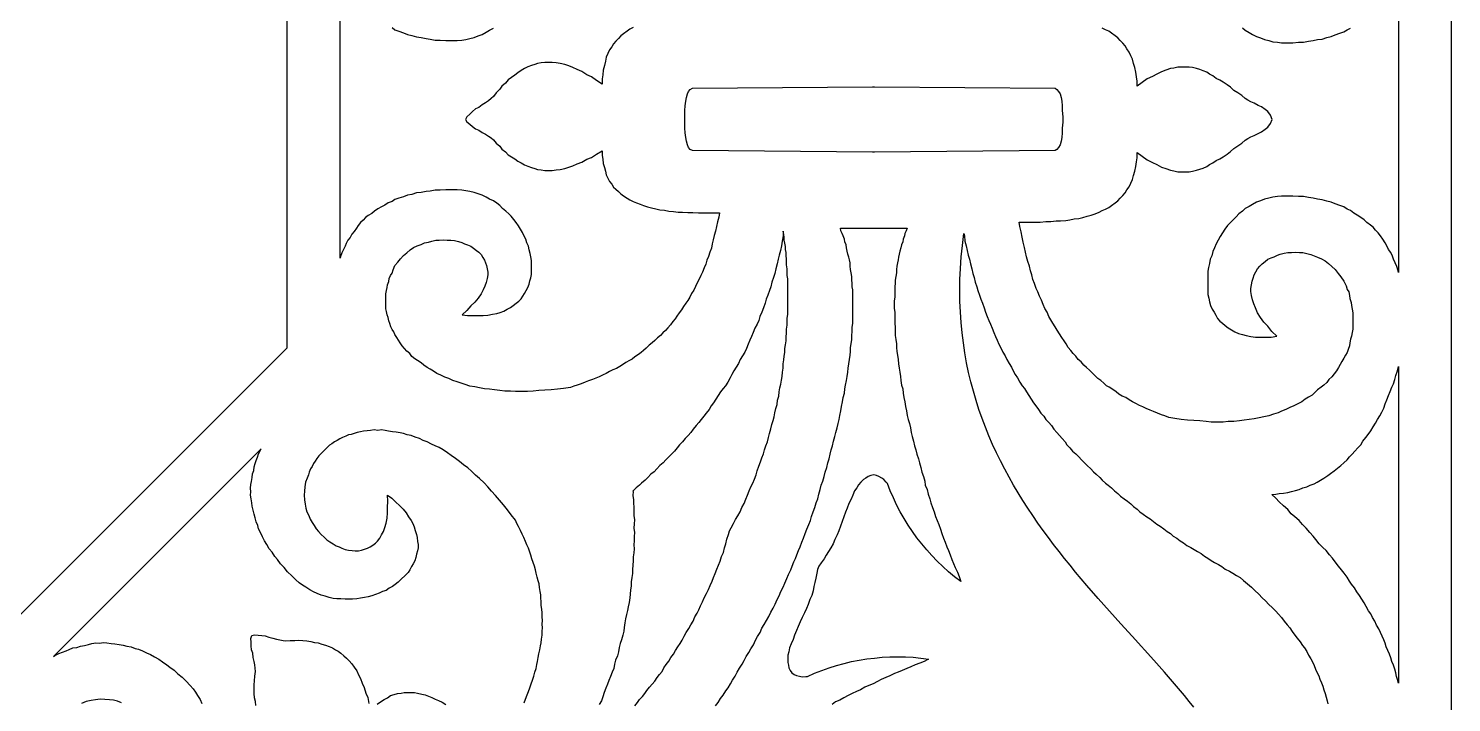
# Model space of a CAD drawing. Extents: x -535 to 535, y -535 to 535.
# Drawn here: x 305.6 to 440, y -170.2 to -106.5 of the extents above; entities that cross this region are included whole.
import ezdxf

# ---------------------------------------------------------------- set-up
doc = ezdxf.new("R2010")
doc.units = 0
doc.layers.add('LAYER_1', color=18, linetype='CONTINUOUS')
doc.layers.add('LAYER_2', color=150, linetype='CONTINUOUS')

msp = doc.modelspace()

# ---------------------------------------------------------------- linework, layer by layer
at = {"layer": 'LAYER_1'}
for points in [[(362.7, -106.45), (362.38, -106.6), (362.11, -106.79), (361.79, -107.04), (361.53, -107.23), (361.31, -107.48), (361.04, -107.72), (360.83, -107.97), (360.67, -108.26), (360.46, -108.56), (360.3, -108.9), (360.14, -109.24), (360.08, -109.63), (359.98, -110.02), (359.87, -110.46), (359.81, -110.9), (359.76, -111.3), (359.76, -111.79), (359.23, -111.44), (358.75, -111.1), (358.32, -110.9), (357.84, -110.61), (357.41, -110.42), (356.98, -110.22), (356.61, -110.07), (356.23, -109.93), (355.8, -109.83), (355.43, -109.78), (355.05, -109.73), (354.68, -109.73), (354.36, -109.73), (353.99, -109.78), (353.66, -109.83), (353.4, -109.93), (353.08, -110.02), (352.75, -110.17), (352.43, -110.32), (352.11, -110.51), (351.79, -110.71), (351.52, -110.95), (351.2, -111.15), (350.88, -111.39), (350.62, -111.69), (350.29, -111.98), (350.08, -112.27), (349.76, -112.62), (349.49, -112.96), (349.28, -113.16), (349.01, -113.35), (348.74, -113.55), (348.42, -113.74), (348.1, -113.99), (347.78, -114.13), (347.51, -114.38), (347.25, -114.62), (346.98, -114.87), (346.86, -115.12), (346.98, -115.34), (347.25, -115.56), (347.51, -115.78), (347.78, -116), (348.1, -116.13), (348.42, -116.35), (348.74, -116.52), (349.01, -116.7), (349.28, -116.87), (349.49, -117.05), (349.76, -117.35), (350.08, -117.66), (350.29, -117.92), (350.62, -118.18), (350.88, -118.45), (351.2, -118.66), (351.52, -118.84), (351.79, -119.06), (352.11, -119.23), (352.43, -119.41), (352.75, -119.54), (353.08, -119.67), (353.4, -119.76), (353.66, -119.84), (353.99, -119.89), (354.36, -119.93), (354.68, -119.93), (355.05, -119.93), (355.43, -119.89), (355.8, -119.84), (356.23, -119.76), (356.61, -119.63), (356.98, -119.5), (357.41, -119.32), (357.84, -119.15), (358.32, -118.88), (358.75, -118.71), (359.23, -118.4), (359.76, -118.1), (359.76, -118.53), (359.81, -118.88), (359.87, -119.28), (359.98, -119.67), (360.08, -120.02), (360.14, -120.37), (360.3, -120.68), (360.46, -120.98), (360.67, -121.24), (360.83, -121.51), (361.04, -121.72), (361.31, -121.94), (361.53, -122.16), (361.79, -122.34), (362.11, -122.55), (362.38, -122.73), (362.7, -122.86), (363.02, -122.99), (363.34, -123.12), (363.67, -123.25), (364.04, -123.38), (364.41, -123.47), (364.84, -123.56), (365.22, -123.65), (365.64, -123.69), (366.07, -123.78), (366.5, -123.82), (366.93, -123.87), (367.36, -123.87), (367.84, -123.91), (368.32, -123.91), (368.85, -123.95), (369.33, -123.95), (369.87, -123.95), (370.3, -123.95), (370.83, -123.95), (370.78, -124.35), (370.67, -124.78), (370.56, -125.22), (370.46, -125.66), (370.35, -126.09), (370.24, -126.49), (370.14, -126.88), (370.08, -127.27), (369.92, -127.67), (369.82, -128.06), (369.66, -128.41), (369.55, -128.8), (369.39, -129.15), (369.23, -129.55), (369.07, -129.85), (368.91, -130.2), (368.75, -130.55), (368.59, -130.9), (368.43, -131.25), (368.21, -131.56), (368.05, -131.91), (367.84, -132.21), (367.68, -132.47), (367.46, -132.78), (367.25, -133.09), (367.04, -133.39), (366.82, -133.7), (366.66, -133.96), (366.45, -134.22), (366.23, -134.53), (365.97, -134.79), (365.75, -135.05), (365.48, -135.27), (365.27, -135.53), (365, -135.75), (364.74, -136.01), (364.47, -136.23), (364.2, -136.45), (363.93, -136.71), (363.67, -136.93), (363.45, -137.15), (363.18, -137.33), (362.86, -137.54), (362.6, -137.76), (362.33, -137.89), (362.01, -138.07), (361.69, -138.29), (361.42, -138.46), (361.1, -138.64), (360.78, -138.77), (360.46, -138.94), (360.14, -139.12), (359.87, -139.25), (359.49, -139.42), (359.17, -139.55), (358.85, -139.69), (358.48, -139.82), (358.16, -139.95), (357.78, -140.08), (357.41, -140.21), (357.09, -140.3), (356.77, -140.43), (356.12, -140.52), (355.54, -140.6), (354.95, -140.65), (354.36, -140.69), (353.77, -140.73), (353.24, -140.78), (352.7, -140.82), (352.17, -140.82), (351.58, -140.82), (351.1, -140.78), (350.56, -140.78), (350.08, -140.73), (349.6, -140.65), (349.12, -140.6), (348.64, -140.56), (348.16, -140.47), (347.73, -140.39), (347.25, -140.3), (346.82, -140.17), (346.44, -140.04), (346.07, -139.9), (345.64, -139.77), (345.27, -139.6), (344.89, -139.47), (344.52, -139.29), (344.14, -139.12), (343.82, -138.9), (343.5, -138.72), (343.23, -138.55), (342.91, -138.33), (342.65, -138.11), (342.33, -137.89), (342.06, -137.72), (341.79, -137.5), (341.58, -137.24), (341.31, -137.02), (341.1, -136.76), (340.88, -136.5), (340.67, -136.23), (340.51, -135.97), (340.35, -135.71), (340.19, -135.45), (340.08, -135.18), (339.92, -134.97), (339.81, -134.7), (339.7, -134.4), (339.6, -134.14), (339.54, -133.83), (339.44, -133.57), (339.38, -133.26), (339.33, -133), (339.33, -131.6), (339.38, -131.29), (339.44, -130.99), (339.49, -130.73), (339.6, -130.42), (339.65, -130.16), (339.76, -129.85), (339.92, -129.63), (340.03, -129.33), (340.19, -128.93), (340.45, -128.59), (340.72, -128.28), (340.99, -127.97), (341.31, -127.71), (341.63, -127.45), (341.95, -127.23), (342.27, -127.06), (342.65, -126.92), (342.97, -126.79), (343.34, -126.71), (343.66, -126.62), (344.04, -126.53), (344.36, -126.53), (344.73, -126.49), (345.11, -126.53), (345.48, -126.53), (345.8, -126.57), (346.18, -126.66), (346.5, -126.75), (346.76, -126.88), (347.03, -126.97), (347.35, -127.1), (347.62, -127.27), (347.89, -127.49), (348.1, -127.67), (348.32, -127.89), (348.48, -128.15), (348.64, -128.41), (348.74, -128.67), (348.85, -128.93), (348.9, -129.24), (348.96, -129.55), (348.96, -129.81), (348.9, -130.16), (348.8, -130.51), (348.69, -130.86), (348.53, -131.21), (348.32, -131.6), (348.05, -131.99), (347.73, -132.39), (347.35, -132.74), (346.98, -133.17), (346.55, -133.57), (347.03, -133.65), (347.57, -133.65), (348.05, -133.65), (348.53, -133.65), (348.96, -133.61), (349.39, -133.52), (349.81, -133.44), (350.13, -133.35), (350.46, -133.22), (350.78, -133.04), (351.1, -132.87), (351.36, -132.69), (351.63, -132.47), (351.9, -132.3), (352.11, -132.08), (352.27, -131.82), (352.43, -131.56), (352.59, -131.29), (352.75, -130.99), (352.86, -130.68), (352.92, -130.38), (353.02, -130.07), (353.08, -129.77), (353.08, -128.45), (353.02, -128.1), (352.97, -127.8), (352.86, -127.45), (352.81, -127.1), (352.65, -126.79), (352.54, -126.44), (352.38, -126.14), (352.22, -125.79), (352.06, -125.48), (351.85, -125.18), (351.63, -124.87), (351.42, -124.56), (351.15, -124.26), (350.94, -124.04), (350.67, -123.78), (350.35, -123.52), (350.08, -123.25), (349.81, -123.03), (349.49, -122.82), (349.12, -122.64), (348.8, -122.47), (348.42, -122.29), (348.05, -122.16), (347.67, -122.03), (347.25, -121.94), (346.87, -121.86), (346.5, -121.81), (346.07, -121.77), (345.53, -121.77), (345, -121.77), (344.47, -121.81), (343.98, -121.81), (343.5, -121.9), (343.13, -121.94), (342.65, -122.03), (342.22, -122.07), (341.79, -122.2), (341.36, -122.29), (340.99, -122.42), (340.56, -122.55), (340.19, -122.69), (339.92, -122.86), (339.54, -122.99), (339.22, -123.21), (338.9, -123.38), (338.58, -123.56), (338.26, -123.78), (337.99, -124), (337.67, -124.21), (337.41, -124.39), (337.19, -124.65), (336.92, -124.87), (336.71, -125.13), (336.55, -125.39), (336.34, -125.7), (336.12, -125.96), (335.96, -126.27), (335.75, -126.53), (335.59, -126.84), (335.48, -127.1), (335.32, -127.41), (335.16, -127.71), (335.05, -128.06), (335, -128.21), (335, -115.12), (335, -100.46)], [(435, -100.66), (435, -115.12), (435, -129.58), (434.95, -129.41), (434.84, -129.02), (434.68, -128.68), (434.52, -128.33), (434.41, -128.04), (434.25, -127.7), (434.04, -127.4), (433.88, -127.06), (433.72, -126.77), (433.5, -126.43), (433.29, -126.13), (433.08, -125.84), (432.81, -125.59), (432.59, -125.3), (432.33, -125.1), (432.01, -124.86), (431.74, -124.61), (431.42, -124.37), (431.1, -124.17), (430.78, -123.98), (430.45, -123.73), (430.13, -123.59), (429.81, -123.39), (429.44, -123.24), (429.01, -123.1), (428.64, -122.95), (428.21, -122.85), (427.78, -122.71), (427.35, -122.66), (426.92, -122.56), (426.5, -122.51), (426.02, -122.41), (425.53, -122.41), (425, -122.36), (424.46, -122.36), (423.93, -122.36), (423.56, -122.41), (423.13, -122.46), (422.75, -122.56), (422.33, -122.66), (421.95, -122.8), (421.58, -122.95), (421.2, -123.15), (420.88, -123.34), (420.51, -123.54), (420.24, -123.78), (419.92, -124.03), (419.65, -124.32), (419.38, -124.61), (419.06, -124.91), (418.85, -125.15), (418.58, -125.5), (418.37, -125.84), (418.15, -126.18), (417.94, -126.52), (417.78, -126.87), (417.62, -127.26), (417.46, -127.6), (417.35, -127.99), (417.19, -128.33), (417.14, -128.73), (417.03, -129.12), (416.98, -129.46), (416.98, -131.66), (417.08, -132.01), (417.14, -132.35), (417.24, -132.69), (417.4, -133.03), (417.57, -133.33), (417.73, -133.62), (417.89, -133.91), (418.1, -134.16), (418.37, -134.35), (418.63, -134.6), (418.9, -134.79), (419.22, -134.99), (419.54, -135.19), (419.86, -135.33), (420.24, -135.43), (420.61, -135.53), (421.04, -135.63), (421.47, -135.68), (421.95, -135.68), (422.43, -135.68), (422.97, -135.68), (423.5, -135.58), (423.02, -135.14), (422.65, -134.65), (422.27, -134.26), (421.95, -133.82), (421.68, -133.38), (421.47, -132.93), (421.31, -132.54), (421.2, -132.15), (421.1, -131.76), (421.04, -131.37), (421.04, -131.08), (421.1, -130.73), (421.15, -130.39), (421.26, -130.1), (421.36, -129.8), (421.52, -129.51), (421.68, -129.22), (421.9, -128.97), (422.11, -128.77), (422.38, -128.53), (422.65, -128.33), (422.97, -128.19), (423.23, -128.09), (423.56, -127.94), (423.82, -127.85), (424.2, -127.75), (424.52, -127.7), (424.89, -127.7), (425.27, -127.65), (425.64, -127.7), (425.96, -127.7), (426.34, -127.8), (426.71, -127.89), (427.03, -127.99), (427.35, -128.14), (427.73, -128.29), (428.05, -128.48), (428.37, -128.73), (428.69, -129.02), (429.01, -129.31), (429.28, -129.66), (429.55, -130), (429.81, -130.39), (430.03, -130.83), (430.13, -131.17), (430.29, -131.42), (430.35, -131.76), (430.4, -132.05), (430.51, -132.4), (430.56, -132.69), (430.62, -133.03), (430.67, -133.38), (430.67, -134.94), (430.62, -135.24), (430.56, -135.58), (430.45, -135.87), (430.4, -136.21), (430.35, -136.51), (430.24, -136.85), (430.13, -137.14), (429.97, -137.39), (429.81, -137.68), (429.65, -137.98), (429.49, -138.27), (429.33, -138.56), (429.12, -138.86), (428.9, -139.15), (428.69, -139.44), (428.42, -139.69), (428.21, -139.98), (427.94, -140.23), (427.67, -140.42), (427.35, -140.67), (427.09, -140.91), (426.82, -141.16), (426.5, -141.35), (426.18, -141.55), (425.86, -141.79), (425.48, -141.99), (425.11, -142.18), (424.73, -142.33), (424.36, -142.53), (423.93, -142.67), (423.61, -142.82), (423.18, -142.97), (422.75, -143.11), (422.27, -143.21), (421.84, -143.31), (421.36, -143.41), (420.88, -143.46), (420.4, -143.51), (419.97, -143.6), (419.44, -143.65), (418.9, -143.65), (418.42, -143.7), (417.83, -143.7), (417.3, -143.7), (416.82, -143.65), (416.23, -143.6), (415.64, -143.56), (415.05, -143.51), (414.46, -143.46), (413.87, -143.36), (413.29, -143.26), (412.91, -143.11), (412.59, -143.02), (412.22, -142.87), (411.84, -142.72), (411.52, -142.58), (411.15, -142.43), (410.83, -142.28), (410.51, -142.14), (410.18, -141.94), (409.86, -141.79), (409.54, -141.6), (409.22, -141.4), (408.9, -141.25), (408.58, -141.06), (408.31, -140.86), (407.99, -140.62), (407.67, -140.42), (407.4, -140.28), (407.14, -140.03), (406.87, -139.79), (406.6, -139.59), (406.33, -139.35), (406.07, -139.1), (405.8, -138.81), (405.53, -138.56), (405.26, -138.32), (405, -138.02), (404.73, -137.78), (404.52, -137.49), (404.25, -137.24), (404.03, -136.95), (403.77, -136.65), (403.61, -136.31), (403.39, -136.02), (403.18, -135.72), (402.96, -135.38), (402.75, -135.04), (402.54, -134.7), (402.32, -134.35), (402.16, -134.06), (401.95, -133.72), (401.79, -133.33), (401.57, -132.98), (401.41, -132.59), (401.25, -132.2), (401.09, -131.81), (400.93, -131.42), (400.77, -131.08), (400.61, -130.63), (400.45, -130.24), (400.34, -129.8), (400.24, -129.41), (400.13, -128.97), (399.97, -128.53), (399.86, -128.09), (399.76, -127.65), (399.65, -127.21), (399.54, -126.72), (399.43, -126.23), (399.33, -125.74), (399.22, -125.25), (399.17, -124.81), (399.7, -124.81), (400.18, -124.81), (400.66, -124.81), (401.15, -124.81), (401.68, -124.76), (402.16, -124.76), (402.64, -124.71), (403.07, -124.71), (403.55, -124.66), (403.93, -124.61), (404.35, -124.52), (404.78, -124.47), (405.16, -124.37), (405.58, -124.27), (405.96, -124.17), (406.33, -124.03), (406.71, -123.88), (406.98, -123.73), (407.3, -123.59), (407.62, -123.44), (407.88, -123.24), (408.21, -123), (408.47, -122.8), (408.69, -122.56), (408.95, -122.31), (409.17, -122.07), (409.33, -121.78), (409.54, -121.48), (409.7, -121.14), (409.86, -120.8), (409.97, -120.41), (410.08, -120.01), (410.18, -119.57), (410.24, -119.13), (410.29, -118.74), (410.29, -118.25), (410.77, -118.6), (411.25, -118.94), (411.74, -119.18), (412.16, -119.38), (412.59, -119.62), (413.02, -119.77), (413.45, -119.92), (413.77, -119.97), (414.14, -120.06), (414.52, -120.06), (414.89, -120.06), (415.21, -120.06), (415.53, -120.01), (415.91, -119.92), (416.23, -119.82), (416.55, -119.72), (416.87, -119.57), (417.14, -119.38), (417.46, -119.23), (417.78, -118.99), (418.1, -118.84), (418.42, -118.64), (418.8, -118.4), (419.12, -118.15), (419.44, -117.86), (419.81, -117.62), (420.19, -117.37), (420.51, -117.08), (420.77, -116.93), (421.04, -116.78), (421.36, -116.64), (421.74, -116.44), (422.06, -116.29), (422.38, -116.05), (422.65, -115.85), (422.91, -115.51), (423.07, -115.12), (422.91, -114.73), (422.65, -114.38), (422.38, -114.19), (422.06, -113.94), (421.74, -113.8), (421.36, -113.6), (421.04, -113.45), (420.77, -113.31), (420.51, -113.16), (420.19, -112.87), (419.81, -112.62), (419.44, -112.38), (419.12, -112.08), (418.8, -111.84), (418.42, -111.59), (418.1, -111.4), (417.78, -111.25), (417.46, -111.01), (417.14, -110.86), (416.87, -110.66), (416.55, -110.52), (416.23, -110.42), (415.91, -110.32), (415.53, -110.22), (415.21, -110.18), (414.89, -110.18), (414.52, -110.18), (414.14, -110.18), (413.77, -110.27), (413.45, -110.32), (413.02, -110.47), (412.59, -110.62), (412.16, -110.86), (411.74, -111.06), (411.25, -111.3), (410.77, -111.64), (410.29, -111.99), (410.29, -111.5), (410.24, -111.11), (410.18, -110.66), (410.08, -110.22), (409.97, -109.83), (409.86, -109.44), (409.7, -109.1), (409.54, -108.76), (409.33, -108.46), (409.17, -108.17), (408.95, -107.92), (408.69, -107.68), (408.47, -107.43), (408.21, -107.24), (407.88, -106.99), (407.62, -106.8), (407.3, -106.65), (406.98, -106.5)], [(339.92, -106.45), (340.19, -106.65), (340.56, -106.79), (340.99, -106.94), (341.36, -107.09), (341.79, -107.19), (342.22, -107.33), (342.65, -107.38), (343.13, -107.48), (343.5, -107.53), (343.98, -107.63), (344.47, -107.63), (345, -107.67), (345.53, -107.67), (346.07, -107.67), (346.5, -107.63), (346.87, -107.58), (347.25, -107.48), (347.67, -107.38), (348.05, -107.23), (348.42, -107.09), (348.8, -106.89), (349.12, -106.7), (349.49, -106.5)], [(420.24, -106.46), (420.51, -106.7), (420.88, -106.9), (421.2, -107.09), (421.58, -107.29), (421.95, -107.43), (422.33, -107.58), (422.75, -107.68), (423.13, -107.78), (423.56, -107.83), (423.93, -107.88), (424.46, -107.88), (425, -107.88), (425.53, -107.83), (426.02, -107.83), (426.5, -107.73), (426.92, -107.68), (427.35, -107.58), (427.78, -107.53), (428.21, -107.39), (428.64, -107.29), (429.01, -107.14), (429.44, -106.99), (429.81, -106.85), (430.13, -106.65), (430.45, -106.5)], [(362.85, -170.49), (363.09, -170.18), (363.3, -169.9), (363.57, -169.62), (363.78, -169.34), (363.98, -169.06), (364.22, -168.75), (364.5, -168.47), (364.74, -168.16), (364.97, -167.84), (365.18, -167.56), (365.42, -167.25), (365.58, -166.93), (365.82, -166.61), (366.06, -166.3), (366.26, -165.95), (366.5, -165.63), (366.7, -165.28), (366.91, -164.93), (367.14, -164.61), (367.31, -164.29), (367.51, -163.94), (367.71, -163.59), (367.95, -163.2), (368.15, -162.85), (368.35, -162.5), (368.52, -162.11), (368.72, -161.75), (368.88, -161.44), (369.05, -161.05), (369.25, -160.69), (369.41, -160.3), (369.61, -159.88), (369.81, -159.53), (369.97, -159.14), (370.14, -158.74), (370.27, -158.39), (370.43, -158), (370.59, -157.61), (370.76, -157.22), (370.92, -156.83), (371.05, -156.4), (371.21, -156.01), (371.33, -155.58), (371.43, -155.19), (371.55, -154.76), (371.68, -154.33), (371.78, -153.99), (371.94, -153.69), (372.16, -153.29), (372.37, -152.9), (372.59, -152.56), (372.8, -152.17), (372.96, -151.78), (373.17, -151.39), (373.33, -150.99), (373.49, -150.6), (373.66, -150.21), (373.82, -149.82), (373.98, -149.48), (374.14, -149.09), (374.3, -148.69), (374.4, -148.3), (374.56, -147.86), (374.72, -147.47), (374.83, -147.08), (374.99, -146.69), (375.1, -146.34), (375.21, -145.95), (375.37, -145.56), (375.47, -145.17), (375.58, -144.78), (375.69, -144.34), (375.79, -143.95), (375.9, -143.56), (376.01, -143.21), (376.06, -142.82), (376.17, -142.43), (376.28, -142.04), (376.33, -141.65), (376.44, -141.25), (376.49, -140.86), (376.54, -140.47), (376.65, -140.13), (376.7, -139.74), (376.76, -139.4), (376.81, -139), (376.86, -138.61), (376.86, -138.22), (376.92, -137.83), (376.97, -137.49), (377.02, -137.14), (377.02, -136.75), (377.08, -136.41), (377.13, -136.02), (377.13, -135.68), (377.19, -135.28), (377.19, -134.94), (377.24, -134.55), (377.24, -133.91), (377.29, -133.52), (377.29, -130.19), (377.24, -129.85), (377.24, -129.22), (377.19, -128.87), (377.19, -128.29), (377.13, -127.99), (377.13, -127.7), (377.08, -127.4), (377.08, -127.11), (377.02, -126.82), (376.97, -126.52), (376.97, -126.23), (376.92, -125.99), (376.86, -125.69), (376.86, -126.13), (376.76, -126.62), (376.7, -127.06), (376.6, -127.5), (376.49, -127.94), (376.38, -128.33), (376.28, -128.77), (376.17, -129.22), (376.06, -129.66), (375.95, -130.05), (375.79, -130.49), (375.69, -130.93), (375.58, -131.27), (375.42, -131.71), (375.26, -132.1), (375.15, -132.49), (374.99, -132.93), (374.83, -133.33), (374.67, -133.72), (374.56, -134.11), (374.4, -134.45), (374.19, -134.84), (374.03, -135.24), (373.87, -135.63), (373.71, -135.97), (373.55, -136.36), (373.39, -136.75), (373.23, -137.09), (373.01, -137.44), (372.8, -137.78), (372.64, -138.17), (372.43, -138.51), (372.21, -138.86), (372, -139.2), (371.84, -139.54), (371.62, -139.93), (371.41, -140.28), (371.19, -140.52), (370.93, -140.86), (370.71, -141.21), (370.5, -141.55), (370.29, -141.89), (370.07, -142.18), (369.86, -142.53), (369.59, -142.87), (369.38, -143.16), (369.11, -143.46), (368.9, -143.75), (368.63, -144.04), (368.36, -144.39), (368.15, -144.68), (367.88, -144.97), (367.61, -145.27), (367.34, -145.56), (367.08, -145.86), (366.86, -146.15), (366.6, -146.44), (366.33, -146.69), (366.06, -146.98), (365.79, -147.27), (365.53, -147.57), (365.2, -147.81), (364.94, -148.11), (364.67, -148.4), (364.35, -148.64), (364.08, -148.94), (363.81, -149.18), (363.49, -149.48), (363.28, -149.67), (362.96, -149.92), (362.69, -150.21), (362.67, -150.22), (362.68, -150.25), (362.66, -150.64), (362.71, -151.04), (362.72, -151.33), (362.74, -151.77), (362.76, -152.13), (362.74, -152.53), (362.8, -152.93), (362.78, -153.32), (362.76, -153.72), (362.81, -154.12), (362.79, -154.52), (362.78, -154.91), (362.76, -155.31), (362.77, -155.67), (362.75, -156.07), (362.7, -156.43), (362.68, -156.82), (362.66, -157.22), (362.64, -157.62), (362.62, -158.01), (362.57, -158.37), (362.51, -158.8), (362.5, -159.2), (362.44, -159.56), (362.42, -159.96), (362.36, -160.32), (362.31, -160.75), (362.22, -161.14), (362.16, -161.5), (362.07, -161.89), (361.98, -162.29), (361.89, -162.68), (361.84, -163.11), (361.82, -163.44), (361.72, -163.83), (361.6, -164.26), (361.47, -164.61), (361.38, -165.01), (361.29, -165.4), (361.2, -165.79), (361.03, -166.18), (360.94, -166.58), (360.85, -166.97), (360.72, -167.33), (360.56, -167.72), (360.4, -168.11), (360.27, -168.46), (360.1, -168.85), (359.94, -169.24), (359.82, -169.67), (359.69, -170.03), (359.49, -170.38)], [(370.48, -170.51), (370.72, -170.19), (370.95, -169.8), (371.19, -169.49), (371.43, -169.1), (371.67, -168.79), (371.87, -168.44), (372.07, -168.08), (372.31, -167.7), (372.51, -167.34), (372.74, -166.96), (372.98, -166.57), (373.18, -166.22), (373.38, -165.86), (373.62, -165.48), (373.82, -165.12), (374.05, -164.74), (374.25, -164.31), (374.45, -163.96), (374.69, -163.57), (374.85, -163.18), (375.05, -162.83), (375.29, -162.44), (375.52, -162.06), (375.69, -161.67), (375.92, -161.28), (376.09, -160.89), (376.29, -160.46), (376.49, -160.11), (376.65, -159.72), (376.85, -159.3), (377.01, -158.91), (377.21, -158.48), (377.37, -158.09), (377.57, -157.67), (377.7, -157.31), (377.86, -156.92), (378.02, -156.58), (378.15, -156.23), (378.31, -155.84), (378.47, -155.5), (378.63, -155.06), (378.79, -154.66), (378.95, -154.22), (379.11, -153.83), (379.27, -153.39), (379.43, -153), (379.54, -152.61), (379.7, -152.17), (379.86, -151.78), (379.97, -151.34), (380.13, -150.95), (380.23, -150.5), (380.34, -150.06), (380.45, -149.67), (380.61, -149.28), (380.72, -148.84), (380.82, -148.45), (380.98, -148.01), (381.09, -147.57), (381.2, -147.18), (381.3, -146.74), (381.41, -146.34), (381.52, -145.95), (381.62, -145.51), (381.73, -145.07), (381.84, -144.68), (381.95, -144.24), (382.05, -143.85), (382.16, -143.46), (382.21, -143.07), (382.32, -142.63), (382.37, -142.23), (382.48, -141.79), (382.53, -141.4), (382.64, -140.96), (382.69, -140.57), (382.75, -140.23), (382.85, -139.79), (382.91, -139.4), (382.96, -139), (383.01, -138.61), (383.07, -138.22), (383.12, -137.78), (383.18, -137.39), (383.23, -137.05), (383.23, -136.65), (383.28, -136.31), (383.34, -135.92), (383.34, -135.53), (383.39, -135.14), (383.39, -134.75), (383.44, -134.4), (383.44, -131.22), (383.39, -130.93), (383.39, -130.59), (383.34, -130.29), (383.34, -129.95), (383.28, -129.61), (383.23, -129.31), (383.18, -128.97), (383.18, -128.68), (383.12, -128.38), (383.07, -128.14), (382.96, -127.85), (382.91, -127.55), (382.85, -127.26), (382.8, -126.96), (382.69, -126.67), (382.64, -126.43), (382.53, -126.13), (382.43, -125.89), (382.32, -125.64), (382.27, -125.4), (385.42, -125.4), (388.58, -125.4), (388.47, -125.64), (388.36, -125.89), (388.31, -126.13), (388.2, -126.43), (388.15, -126.67), (388.04, -126.96), (387.99, -127.26), (387.88, -127.55), (387.83, -127.85), (387.77, -128.14), (387.72, -128.38), (387.67, -128.68), (387.61, -128.97), (387.56, -129.31), (387.56, -129.61), (387.51, -129.95), (387.45, -130.29), (387.45, -130.59), (387.4, -130.93), (387.4, -131.91), (387.35, -132.25), (387.35, -132.98), (387.4, -133.33), (387.4, -134.4), (387.45, -134.75), (387.45, -135.53), (387.51, -135.92), (387.56, -136.31), (387.56, -136.65), (387.61, -137.05), (387.67, -137.39), (387.72, -137.78), (387.77, -138.22), (387.83, -138.61), (387.88, -139), (387.94, -139.4), (387.99, -139.79), (388.04, -140.23), (388.15, -140.57), (388.2, -140.96), (388.26, -141.4), (388.36, -141.79), (388.42, -142.23), (388.52, -142.63), (388.58, -143.07), (388.68, -143.46), (388.79, -143.85), (388.9, -144.24), (388.95, -144.68), (389.06, -145.07), (389.17, -145.51), (389.27, -145.95), (389.38, -146.34), (389.49, -146.74), (389.65, -147.18), (389.75, -147.57), (389.86, -148.01), (389.97, -148.45), (390.13, -148.84), (390.24, -149.28), (390.29, -149.67), (390.45, -150.06), (390.56, -150.5), (390.72, -150.95), (390.82, -151.34), (390.98, -151.78), (391.14, -152.17), (391.25, -152.61), (391.41, -153), (391.57, -153.39), (391.73, -153.83), (391.84, -154.22), (392, -154.66), (392.16, -155.06), (392.32, -155.5), (392.48, -155.84), (392.64, -156.23), (392.8, -156.67), (392.96, -157.06), (393.12, -157.45), (393.34, -157.89), (393.5, -158.29), (393.6, -158.68), (393.64, -158.76), (393.06, -158.31), (392.49, -157.84), (391.94, -157.35), (391.42, -156.84), (390.91, -156.32), (390.42, -155.77), (389.95, -155.21), (389.5, -154.64), (389.08, -154.04), (388.67, -153.44), (388.29, -152.81), (387.92, -152.18), (387.58, -151.53), (387.27, -150.86), (386.97, -150.19), (386.71, -149.5), (386.6, -149.38), (386.38, -149.13), (386.17, -148.99), (385.9, -148.84), (385.69, -148.74), (385.42, -148.69), (385.15, -148.74), (384.89, -148.84), (384.67, -148.99), (384.46, -149.13), (384.19, -149.38), (383.98, -149.62), (383.82, -149.92), (383.6, -150.21), (383.44, -150.6), (383.28, -150.99), (383.07, -151.39), (382.91, -151.83), (382.75, -152.22), (382.59, -152.66), (382.43, -153.1), (382.27, -153.54), (382.11, -153.98), (381.95, -154.37), (381.73, -154.81), (381.57, -155.2), (381.36, -155.59), (381.14, -155.94), (380.93, -156.28), (380.72, -156.62), (380.45, -157.01), (380.23, -157.31), (380.16, -157.47), (380.1, -157.63), (380.04, -157.99), (379.95, -158.46), (379.86, -158.85), (379.77, -159.24), (379.68, -159.64), (379.56, -160.07), (379.39, -160.46), (379.23, -160.92), (379.07, -161.31), (378.87, -161.73), (378.67, -162.16), (378.48, -162.58), (378.28, -163.01), (378.11, -163.4), (377.92, -163.82), (377.79, -164.25), (377.63, -164.64), (377.46, -165.03), (377.41, -165.39), (377.31, -165.71), (377.29, -166.04), (377.31, -166.4), (377.35, -166.65), (377.4, -166.91), (377.52, -167.17), (377.68, -167.39), (377.9, -167.55), (378.12, -167.63), (378.41, -167.71), (378.67, -167.76), (378.99, -167.74), (379.16, -167.73), (379.83, -167.43), (380.52, -167.16), (381.21, -166.92), (381.91, -166.7), (382.62, -166.5), (383.33, -166.33), (384.04, -166.19), (384.77, -166.08), (385.49, -165.99), (386.22, -165.92), (386.95, -165.88), (387.68, -165.87), (388.41, -165.88), (389.14, -165.92), (389.87, -165.99), (390.6, -166.09), (390.52, -166.12), (390.17, -166.32), (389.78, -166.48), (389.32, -166.64), (388.93, -166.81), (388.54, -166.97), (388.11, -167.17), (387.72, -167.33), (387.37, -167.46), (386.94, -167.66), (386.55, -167.82), (386.13, -168.02), (385.77, -168.22), (385.35, -168.42), (384.96, -168.58), (384.57, -168.75), (384.18, -168.98), (383.79, -169.14), (383.37, -169.34), (383.01, -169.54), (382.59, -169.74), (382.2, -169.98), (381.81, -170.14), (381.5, -170.38)], [(415.64, -170.63), (415.21, -170.08), (414.77, -169.53), (413.84, -168.43), (412.88, -167.32), (411.89, -166.19), (409.82, -163.91), (408.76, -162.75), (407.69, -161.56), (406.62, -160.36), (405.55, -159.13), (404.48, -157.87), (403.96, -157.23), (403.44, -156.59), (402.92, -155.94), (402.41, -155.27), (401.91, -154.6), (401.41, -153.93), (400.92, -153.24), (400.44, -152.54), (399.97, -151.84), (399.51, -151.12), (399.06, -150.39), (398.63, -149.66), (398.2, -148.91), (397.79, -148.15), (397.4, -147.38), (397.02, -146.6), (396.65, -145.81), (396.3, -145.01), (395.97, -144.19), (395.66, -143.36), (395.36, -142.52), (395.08, -141.66), (394.83, -140.79), (394.59, -139.91), (394.38, -139.01), (394.19, -138.1), (394.02, -137.17), (393.88, -136.23), (393.76, -135.27), (393.67, -134.3), (393.6, -133.31), (393.56, -132.3), (393.55, -131.28), (393.56, -130.24), (393.61, -129.19), (393.68, -128.11), (393.79, -127.02), (393.93, -125.91), (393.98, -126.13), (394.03, -126.62), (394.14, -127.06), (394.25, -127.5), (394.35, -127.94), (394.46, -128.33), (394.57, -128.77), (394.67, -129.22), (394.78, -129.66), (394.89, -130.05), (395, -130.49), (395.16, -130.93), (395.26, -131.27), (395.42, -131.71), (395.53, -132.1), (395.69, -132.49), (395.85, -132.93), (395.96, -133.33), (396.12, -133.72), (396.28, -134.11), (396.44, -134.45), (396.6, -134.84), (396.76, -135.24), (396.92, -135.63), (397.08, -135.97), (397.24, -136.36), (397.46, -136.75), (397.62, -137.09), (397.83, -137.44), (397.99, -137.78), (398.2, -138.17), (398.42, -138.51), (398.58, -138.86), (398.79, -139.2), (399.01, -139.54), (399.22, -139.93), (399.43, -140.28), (399.65, -140.52), (399.86, -140.86), (400.08, -141.21), (400.29, -141.55), (400.5, -141.89), (400.72, -142.18), (400.99, -142.53), (401.2, -142.87), (401.47, -143.16), (401.68, -143.46), (401.95, -143.75), (402.22, -144.04), (402.43, -144.39), (402.7, -144.68), (402.96, -144.97), (403.23, -145.27), (403.5, -145.56), (403.66, -145.86), (403.93, -146.15), (404.19, -146.44), (404.52, -146.69), (404.78, -146.98), (405.05, -147.27), (405.32, -147.57), (405.58, -147.81), (405.91, -148.11), (406.17, -148.4), (406.44, -148.64), (406.76, -148.94), (406.98, -149.18), (407.3, -149.48), (407.56, -149.67), (407.88, -149.92), (408.15, -150.21), (408.47, -150.46), (408.74, -150.7), (409.06, -150.95), (409.38, -151.19), (409.7, -151.43), (409.97, -151.68), (410.29, -151.92), (410.56, -152.17), (410.88, -152.41), (411.2, -152.66), (411.52, -152.85), (411.84, -153.1), (412.16, -153.34), (412.48, -153.54), (412.81, -153.78), (413.13, -154.03), (413.45, -154.22), (413.71, -154.47), (414.04, -154.66), (414.36, -154.91), (414.68, -155.11), (415, -155.35), (415.37, -155.55), (415.69, -155.74), (416.01, -155.94), (416.34, -156.13), (416.66, -156.38), (416.98, -156.57), (417.3, -156.77), (417.62, -156.96), (417.99, -157.16), (418.31, -157.36), (418.63, -157.6), (419.01, -157.8), (419.33, -157.99), (419.7, -158.19), (420.03, -158.38), (420.35, -158.68), (420.72, -158.97), (421.1, -159.31), (421.42, -159.61), (421.79, -159.95), (422.11, -160.29), (422.43, -160.59), (422.75, -160.93), (423.07, -161.22), (423.39, -161.57), (423.66, -161.86), (423.93, -162.15), (424.2, -162.5), (424.46, -162.84), (424.73, -163.13), (424.95, -163.47), (425.21, -163.82), (425.43, -164.11), (425.69, -164.45), (425.91, -164.8), (426.12, -165.04), (426.34, -165.38), (426.5, -165.73), (426.71, -166.07), (426.87, -166.36), (427.03, -166.7), (427.14, -167.05), (427.3, -167.39), (427.46, -167.68), (427.57, -167.98), (427.73, -168.32), (427.83, -168.66), (427.94, -169), (428.05, -169.35), (428.15, -169.69), (428.26, -170.03), (428.32, -170.33)], [(352.39, -170.23), (352.52, -169.87), (352.69, -169.48), (352.79, -169.15), (352.92, -168.79), (353.06, -168.43), (353.19, -168.07), (353.32, -167.71), (353.39, -167.34), (353.52, -166.98), (353.59, -166.61), (353.66, -166.31), (353.73, -165.95), (353.79, -165.58), (353.86, -165.21), (353.92, -164.84), (353.99, -164.54), (354.03, -164.21), (354.09, -163.84), (354.09, -163.46), (354.12, -163.13), (354.09, -162.78), (354.12, -162.45), (354.09, -162.1), (354.08, -161.73), (354.05, -161.39), (354.01, -161.04), (354.01, -160.67), (353.98, -160.32), (353.98, -160.02), (353.91, -159.71), (353.84, -159.32), (353.81, -158.98), (353.71, -158.7), (353.61, -158.35), (353.54, -157.97), (353.47, -157.65), (353.37, -157.3), (353.23, -156.98), (353.13, -156.63), (353.03, -156.28), (352.93, -156), (352.79, -155.61), (352.65, -155.29), (352.52, -154.97), (352.35, -154.62), (352.21, -154.3), (352.04, -153.94), (351.87, -153.58), (351.7, -153.29), (351.57, -152.97), (351.18, -152.46), (350.82, -151.98), (350.44, -151.53), (350.05, -151.09), (349.67, -150.64), (349.32, -150.23), (348.97, -149.82), (348.6, -149.44), (348.18, -149.03), (347.81, -148.72), (347.43, -148.34), (347.06, -148.03), (346.66, -147.75), (346.29, -147.44), (345.91, -147.13), (345.51, -146.85), (345.15, -146.61), (344.75, -146.33), (344.35, -146.12), (343.99, -145.95), (343.64, -145.78), (343.24, -145.57), (342.85, -145.43), (342.49, -145.26), (342.11, -145.12), (341.72, -144.98), (341.34, -144.9), (340.99, -144.8), (340.67, -144.73), (340.29, -144.66), (339.95, -144.63), (339.57, -144.56), (339.25, -144.49), (338.91, -144.45), (338.57, -144.49), (338.23, -144.45), (337.89, -144.49), (337.56, -144.52), (337.22, -144.56), (336.92, -144.63), (336.62, -144.7), (336.32, -144.77), (336.06, -144.88), (335.79, -144.92), (335.53, -145.03), (335.24, -145.17), (334.98, -145.28), (334.73, -145.46), (334.47, -145.57), (334.21, -145.75), (333.99, -145.9), (333, -146.89), (332.82, -147.14), (332.64, -147.4), (332.49, -147.62), (332.35, -147.91), (332.21, -148.13), (332.07, -148.43), (332.02, -148.69), (331.88, -148.99), (331.72, -149.38), (331.66, -149.81), (331.63, -150.22), (331.61, -150.62), (331.65, -151.04), (331.69, -151.45), (331.76, -151.83), (331.86, -152.18), (332.04, -152.54), (332.17, -152.86), (332.37, -153.18), (332.54, -153.47), (332.74, -153.8), (332.97, -154.03), (333.2, -154.32), (333.5, -154.56), (333.76, -154.82), (334.02, -155.02), (334.35, -155.22), (334.64, -155.39), (334.92, -155.48), (335.17, -155.61), (335.49, -155.74), (335.8, -155.81), (336.14, -155.84), (336.42, -155.87), (336.73, -155.87), (337.02, -155.8), (337.32, -155.72), (337.58, -155.61), (337.85, -155.5), (338.1, -155.33), (338.35, -155.15), (338.54, -154.96), (338.75, -154.68), (338.92, -154.35), (339.09, -154.03), (339.23, -153.67), (339.35, -153.24), (339.44, -152.77), (339.49, -152.27), (339.48, -151.76), (339.52, -151.18), (339.49, -150.6), (339.9, -150.88), (340.28, -151.26), (340.62, -151.6), (340.96, -151.94), (341.23, -152.27), (341.47, -152.64), (341.71, -153), (341.87, -153.29), (342.01, -153.61), (342.11, -153.96), (342.22, -154.31), (342.28, -154.62), (342.32, -154.97), (342.38, -155.28), (342.38, -155.59), (342.31, -155.88), (342.23, -156.18), (342.16, -156.48), (342.06, -156.81), (341.92, -157.1), (341.74, -157.36), (341.6, -157.65), (341.42, -157.9), (340.49, -158.83), (340.21, -159.04), (339.95, -159.22), (339.63, -159.39), (339.35, -159.6), (339.02, -159.7), (338.69, -159.87), (338.36, -159.98), (338, -160.11), (337.67, -160.21), (337.31, -160.28), (336.94, -160.34), (336.57, -160.41), (336.17, -160.44), (335.86, -160.44), (335.48, -160.44), (335.07, -160.39), (334.7, -160.39), (334.35, -160.36), (333.97, -160.28), (333.58, -160.14), (333.23, -160.04), (332.85, -159.9), (332.49, -159.73), (332.13, -159.55), (331.77, -159.31), (331.44, -159.11), (331.14, -158.88), (330.81, -158.61), (330.43, -158.23), (330.05, -157.85), (329.71, -157.44), (329.37, -157.1), (329.09, -156.7), (328.85, -156.4), (328.58, -156), (328.3, -155.67), (328.09, -155.27), (327.85, -154.91), (327.68, -154.55), (327.47, -154.15), (327.3, -153.8), (327.23, -153.48), (327.06, -153.13), (326.99, -152.74), (326.89, -152.39), (326.78, -152.04), (326.71, -151.66), (326.68, -151.32), (326.6, -150.94), (326.54, -150.62), (326.57, -150.29), (326.54, -149.94), (326.57, -149.61), (326.64, -149.31), (326.71, -148.94), (326.74, -148.6), (326.85, -148.27), (326.88, -147.94), (326.98, -147.61), (327.09, -147.35), (327.2, -147.02), (327.3, -146.69), (327.47, -146.36), (327.54, -146.22), (318.28, -155.48), (307.92, -165.84), (308.07, -165.76), (308.42, -165.56), (308.78, -165.43), (309.14, -165.3), (309.42, -165.17), (309.77, -165.04), (310.13, -164.99), (310.49, -164.86), (310.85, -164.8), (311.24, -164.71), (311.56, -164.62), (311.92, -164.56), (312.28, -164.58), (312.64, -164.52), (312.97, -164.57), (313.37, -164.63), (313.73, -164.64), (314.13, -164.7), (314.5, -164.78), (314.86, -164.87), (315.26, -164.93), (315.63, -165.09), (315.96, -165.14), (316.33, -165.3), (316.73, -165.5), (317.1, -165.66), (317.47, -165.89), (317.88, -166.09), (318.22, -166.36), (318.63, -166.63), (318.93, -166.86), (319.34, -167.13), (319.68, -167.47), (320.09, -167.81), (320.47, -168.19), (320.85, -168.57), (321.11, -168.91), (321.34, -169.21), (321.54, -169.54), (321.77, -169.91), (321.93, -170.28)], [(327.04, -170.47), (327.02, -170.11), (326.93, -169.74), (326.88, -169.34), (326.9, -168.95), (326.88, -168.51), (326.93, -168.15), (326.95, -167.69), (327, -167.25), (326.99, -166.96), (326.94, -166.64), (326.89, -166.31), (326.8, -165.94), (326.75, -165.54), (326.62, -165.21), (326.61, -164.85), (326.59, -164.49), (326.58, -164.13), (326.67, -163.87), (326.91, -163.79), (327.25, -163.83), (327.6, -163.86), (327.94, -163.89), (328.26, -164.03), (328.64, -164.1), (328.99, -164.2), (329.31, -164.27), (329.62, -164.34), (329.89, -164.36), (330.3, -164.34), (330.74, -164.35), (331.08, -164.31), (331.49, -164.35), (331.87, -164.36), (332.25, -164.43), (332.6, -164.53), (332.94, -164.57), (333.29, -164.67), (333.64, -164.77), (333.96, -164.91), (334.28, -165.04), (334.57, -165.21), (334.82, -165.34), (335.08, -165.53), (335.37, -165.77), (335.6, -165.99), (335.87, -166.26), (336.1, -166.55), (336.33, -166.85), (336.57, -167.21), (336.75, -167.57), (336.92, -167.93), (337.1, -168.35), (337.28, -168.78), (337.43, -169.31), (337.61, -169.73), (337.73, -170.29)], [(338.49, -170.36), (338.81, -170.12), (339.16, -169.92), (339.48, -169.75), (339.77, -169.54), (340.1, -169.44), (340.43, -169.33), (340.76, -169.3), (341.06, -169.23), (341.37, -169.23), (341.71, -169.26), (342.02, -169.26), (342.33, -169.32), (342.71, -169.39), (343.03, -169.46), (343.34, -169.59), (343.66, -169.73), (343.98, -169.86), (344.3, -170), (344.66, -170.17), (344.99, -170.37)], [(314.34, -170.23), (313.97, -170.07), (313.61, -169.98), (313.21, -169.93), (312.77, -169.91), (312.34, -169.89), (311.91, -169.95), (311.48, -170), (311.01, -170.09), (310.59, -170.28)]]:
    msp.add_lwpolyline(points, dxfattribs=at)
for points in [[(367.56, -115.12), (367.56, -114.29), (367.61, -113.85), (367.67, -113.41), (367.72, -113.06), (367.83, -112.72), (367.93, -112.48), (368.09, -112.28), (368.31, -112.18), (385.31, -112.04), (385.48, -112.04), (402.54, -112.18), (402.7, -112.28), (402.86, -112.48), (403.02, -112.72), (403.12, -113.06), (403.18, -113.41), (403.23, -113.85), (403.23, -114.29), (403.29, -114.87), (403.29, -115.12), (403.29, -115.37), (403.23, -115.95), (403.23, -116.39), (403.18, -116.83), (403.12, -117.18), (403.02, -117.52), (402.86, -117.76), (402.7, -117.96), (402.54, -118.06), (385.48, -118.2), (385.31, -118.2), (368.31, -118.06), (368.09, -117.96), (367.93, -117.76), (367.83, -117.52), (367.72, -117.18), (367.67, -116.83), (367.61, -116.39), (367.56, -115.95)], [(434.89, -168.03), (434.79, -167.73), (434.73, -167.39), (434.63, -167.05), (434.52, -166.66), (434.36, -166.31), (434.25, -165.97), (434.15, -165.63), (433.98, -165.28), (433.82, -164.94), (433.72, -164.6), (433.61, -164.26), (433.45, -163.91), (433.29, -163.57), (433.13, -163.23), (432.91, -162.89), (432.75, -162.5), (432.54, -162.15), (432.38, -161.81), (432.17, -161.52), (431.95, -161.12), (431.74, -160.78), (431.52, -160.44), (431.31, -160.1), (431.04, -159.75), (430.83, -159.36), (430.56, -159.02), (430.35, -158.73), (430.13, -158.34), (429.87, -157.99), (429.6, -157.65), (429.33, -157.31), (429.01, -156.92), (428.74, -156.57), (428.48, -156.23), (428.15, -155.84), (427.83, -155.55), (427.51, -155.2), (427.19, -154.81), (426.92, -154.47), (426.6, -154.13), (426.28, -153.73), (425.91, -153.39), (425.59, -153), (425.21, -152.66), (424.84, -152.36), (424.52, -151.97), (424.14, -151.63), (423.72, -151.24), (423.39, -150.9), (423.02, -150.55), (423.39, -150.5), (423.72, -150.46), (424.14, -150.41), (424.52, -150.36), (424.89, -150.26), (425.27, -150.16), (425.59, -150.06), (425.96, -149.92), (426.34, -149.82), (426.66, -149.67), (427.03, -149.53), (427.3, -149.38), (427.62, -149.18), (427.94, -148.99), (428.32, -148.74), (428.58, -148.55), (428.9, -148.3), (429.22, -148.06), (429.55, -147.81), (429.81, -147.57), (430.13, -147.27), (430.35, -146.98), (430.62, -146.74), (430.88, -146.44), (431.15, -146.15), (431.42, -145.86), (431.63, -145.51), (431.9, -145.17), (432.11, -144.88), (432.38, -144.53), (432.59, -144.14), (432.81, -143.8), (433.02, -143.46), (433.24, -143.11), (433.4, -142.77), (433.61, -142.38), (433.72, -141.99), (433.88, -141.6), (434.04, -141.21), (434.2, -140.81), (434.36, -140.42), (434.52, -140.08), (434.63, -139.69), (434.73, -139.3), (434.89, -138.86), (435, -138.47), (435, -168.37)]]:
    msp.add_lwpolyline(points, close=True, dxfattribs=at)
at = {"layer": 'LAYER_2'}
for points in [[(182.25, -440), (440, -182.25), (440, 182.25), (182.25, 440), (-182.25, 440), (-440, 182.25), (-440, -182.25), (-182.25, -440)], [(-330, 136.69), (-330, -136.69), (-136.69, -330), (136.69, -330), (330, -136.69), (330, 136.69), (136.69, 330), (-136.69, 330)]]:
    msp.add_lwpolyline(points, close=True, dxfattribs=at)

doc.saveas('drawing.dxf')
